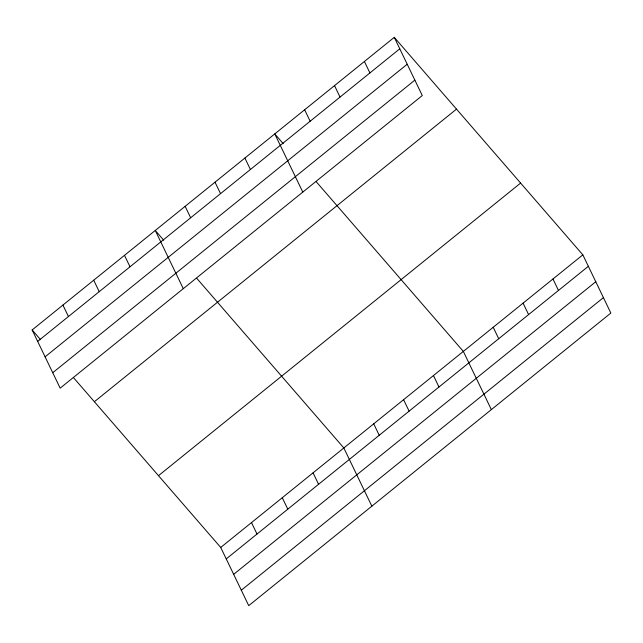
<?xml version="1.0" encoding="UTF-8"?>
<svg xmlns="http://www.w3.org/2000/svg" width="643" height="643" viewBox="0 0 643 643"><rect width="100%" height="100%" fill="white"/><g stroke="black" fill="none" stroke-linecap="round" stroke-linejoin="round"><path stroke-width="0.96" d="M394.272 37.342L422.282 95.55L60.161 388.155L32.15 329.947L394.272 37.342L582.839 254.845L610.85 313.053L248.728 605.658L220.718 547.45L73.632 377.803M37.664 341.409L399.785 48.804M45.09 356.833L407.212 64.228M52.734 372.723L414.856 80.126M94.376 401.722L456.498 109.125M158.491 475.675L520.613 183.07M220.718 547.45L582.839 254.845M226.232 558.912L588.353 266.306M233.658 574.336L595.78 281.73M241.302 590.226L603.423 297.621M283.201 143.622L274.77 133.905L302.781 192.104M316.26 181.752L463.338 351.408L491.348 409.607M163.7 240.185L155.268 230.467L183.279 288.667M196.758 278.315L343.836 447.97L371.847 506.17M32.15 329.947L40.573 339.673M552.964 278.99L558.478 290.443M523.089 303.126L528.602 314.588M493.213 327.271L498.727 338.724M364.396 61.487L369.91 72.94M334.521 85.623L340.034 97.085M433.462 375.544L438.976 387.006M304.645 109.768L310.159 121.222M403.587 399.689L409.101 411.142M373.712 423.825L379.225 435.287M244.895 158.041L250.408 169.503M215.019 182.186L220.533 193.639M185.144 206.323L190.658 217.784M313.061 472.838L318.574 484.292M282.277 497.706L287.791 509.168M124.493 255.335L130.007 266.797M251.501 522.582L257.015 534.036M93.709 280.203L99.223 291.665M62.934 305.079L68.447 316.533"/></g></svg>
